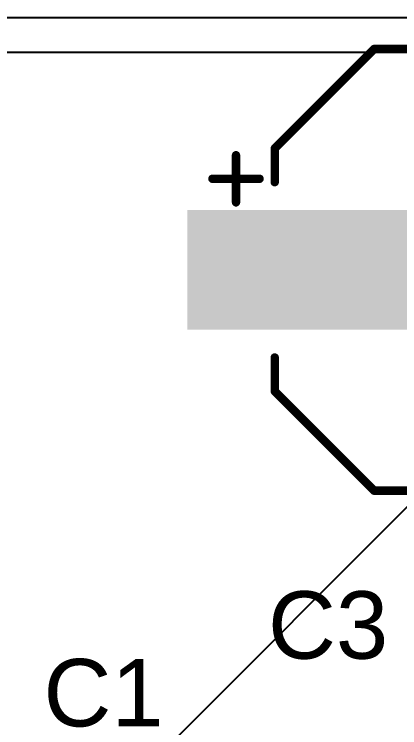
# Model space of a CAD drawing. Header units: inches. Extents: x -5 to 5258, y -4 to 5281.
# Drawn here: x 63.02 to 68.83, y 83.8 to 94.55 of the extents above; entities that cross this region are included whole.
import ezdxf

# ---------------------------------------------------------------- set-up
doc = ezdxf.new("R2010")
doc.units = ezdxf.units.IN
for name, color, linetype in [('Bottom Layer', 5, 'Continuous'), ('Top Layer', 1, 'Continuous'), ('Top Overlay', 2, 'Continuous'), ('Top Paste', 8, 'Continuous'), ('Top Solder', 216, 'Continuous')]:
    doc.layers.add(name, color=color, linetype=linetype)
doc.styles.add('Arial', font='', dxfattribs={"height": 0.2})
doc.styles.get('Arial').set_extended_font_data('Arial')

# ---------------------------------------------------------------- blocks, each defined once
blk = doc.blocks.new('RVT1H470M0607_4')
at = {"layer": 'Top Layer'}
for points in [[(-4.55, 0.8), (-1.05, 0.8), (-1.05, -0.8), (-4.55, -0.8)], [(1.05, 0.8), (4.55, 0.8), (4.55, -0.8), (1.05, -0.8)]]:
    blk.add_hatch(color=1, dxfattribs=at).paths.add_polyline_path(points)
at = {"layer": 'Top Paste'}
for points in [[(-4.55, 0.8), (-1.05, 0.8), (-1.05, -0.8), (-4.55, -0.8)], [(1.05, 0.8), (4.55, 0.8), (4.55, -0.8), (1.05, -0.8)]]:
    blk.add_hatch(color=8, dxfattribs=at).paths.add_polyline_path(points)
at = {"layer": 'Top Solder'}
for points in [[(-4.652, 0.902), (-0.948, 0.902), (-0.948, -0.902), (-4.652, -0.902)], [(0.948, 0.902), (4.652, 0.902), (4.652, -0.902), (0.948, -0.902)]]:
    blk.add_hatch(color=216, dxfattribs=at).paths.add_polyline_path(points)
at = {"layer": 'Top Overlay'}
for points in [[(-3.333, 1.829, 0.127, 0.127, 0), (-1.835, 3.327, 0.127, 0.127, 0)], [(-1.835, 3.327, 0.127, 0.127, 0), (3.321, 3.327, 0.127, 0.127, 0)], [(3.321, 1.168, 0.127, 0.127, 0), (3.321, 3.327, 0.127, 0.127, 0)], [(-3.333, 1.321, 0.127, 0.127, 0), (-3.333, 1.829, 0.127, 0.127, 0)], [(-3.918, 1.016, 0.127, 0.127, 0), (-3.918, 1.727, 0.127, 0.127, 0)], [(-4.273, 1.372, 0.127, 0.127, 0), (-3.562, 1.372, 0.127, 0.127, 0)], [(3.321, -3.327, 0.127, 0.127, 0), (3.321, -1.168, 0.127, 0.127, 0)], [(-3.333, -1.829, 0.127, 0.127, 0), (-3.333, -1.321, 0.127, 0.127, 0)], [(-3.333, -1.829, 0.127, 0.127, 0), (-1.835, -3.327, 0.127, 0.127, 0)], [(-1.835, -3.327, 0.127, 0.127, 0), (3.321, -3.327, 0.127, 0.127, 0)]]:
    blk.add_lwpolyline(points, format="xyseb", dxfattribs=at)
for points in [[(-1.867, 3.327, 0.0635, 0.0635, 1), (-1.803, 3.327, 0.0635, 0.0635, 1)], [(-1.867, 3.327, 0.0635, 0.0635, 1), (-1.803, 3.327, 0.0635, 0.0635, 1)], [(3.29, 3.327, 0.0635, 0.0635, 1), (3.353, 3.327, 0.0635, 0.0635, 1)], [(3.29, 3.327, 0.0635, 0.0635, 1), (3.353, 3.327, 0.0635, 0.0635, 1)], [(-3.365, 1.829, 0.0635, 0.0635, 1), (-3.302, 1.829, 0.0635, 0.0635, 1)], [(-3.365, 1.829, 0.0635, 0.0635, 1), (-3.302, 1.829, 0.0635, 0.0635, 1)], [(-3.949, 1.727, 0.0635, 0.0635, 1), (-3.886, 1.727, 0.0635, 0.0635, 1)], [(-4.305, 1.372, 0.0635, 0.0635, 1), (-4.241, 1.372, 0.0635, 0.0635, 1)], [(-3.594, 1.372, 0.0635, 0.0635, 1), (-3.53, 1.372, 0.0635, 0.0635, 1)], [(-3.365, 1.321, 0.0635, 0.0635, 1), (-3.302, 1.321, 0.0635, 0.0635, 1)], [(3.29, 1.168, 0.0635, 0.0635, 1), (3.353, 1.168, 0.0635, 0.0635, 1)], [(-3.949, 1.016, 0.0635, 0.0635, 1), (-3.886, 1.016, 0.0635, 0.0635, 1)], [(3.29, -1.168, 0.0635, 0.0635, 1), (3.353, -1.168, 0.0635, 0.0635, 1)], [(-3.365, -1.321, 0.0635, 0.0635, 1), (-3.302, -1.321, 0.0635, 0.0635, 1)], [(-3.365, -1.829, 0.0635, 0.0635, 1), (-3.302, -1.829, 0.0635, 0.0635, 1)], [(-3.365, -1.829, 0.0635, 0.0635, 1), (-3.302, -1.829, 0.0635, 0.0635, 1)], [(-1.867, -3.327, 0.0635, 0.0635, 1), (-1.803, -3.327, 0.0635, 0.0635, 1)], [(-1.867, -3.327, 0.0635, 0.0635, 1), (-1.803, -3.327, 0.0635, 0.0635, 1)], [(3.29, -3.327, 0.0635, 0.0635, 1), (3.353, -3.327, 0.0635, 0.0635, 1)], [(3.29, -3.327, 0.0635, 0.0635, 1), (3.353, -3.327, 0.0635, 0.0635, 1)]]:
    blk.add_lwpolyline(points, format="xyseb", close=True, dxfattribs=at)
blk = doc.blocks.new('P____DI_3333_8_91')
at = {"layer": 'Top Solder'}
blk.add_line((0.102, 1.238), (-5201.517, 5197.903), dxfattribs=at)

msp = doc.modelspace()

# ---------------------------------------------------------------- linework, layer by layer
at = {"layer": 'Bottom Layer'}
for p, q in [((70.507, 94.498), (35.621, 94.498)), ((35.621, 93.98), (70.507, 93.98))]:
    msp.add_line(p, q, dxfattribs=at)

# ---------------------------------------------------------------- block references
at = {"rotation": 270}
msp.add_blockref('P____DI_3333_8_91', (59.851, 79.371), dxfattribs=at)
msp.add_blockref('RVT1H470M0607_4', (70.28, 90.699))

# ---------------------------------------------------------------- texts
at = {"layer": 'Top Overlay', "style": 'Arial'}
for s, p in [('C3', (66.845, 84.84)), ('C1', (63.458, 83.82))]:
    msp.add_text(s, height=1.016, dxfattribs=at).set_placement(p)

doc.saveas('drawing.dxf')
